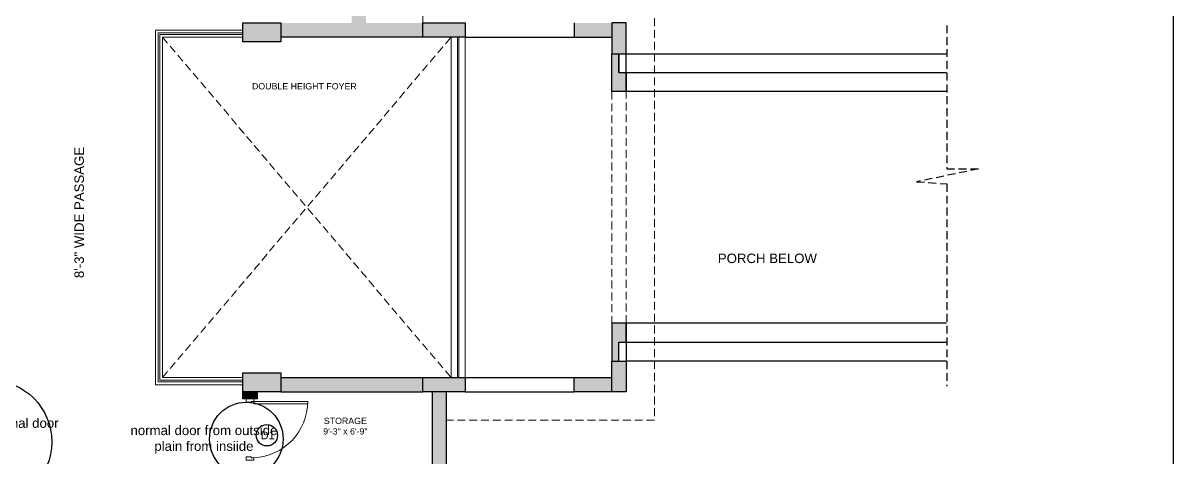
# Model space of a CAD drawing. Header units: inches. Extents: x 211391 to 214260, y -106888 to -102532.
# Drawn here: x 213530 to 214260, y -104535 to -104260 of the extents above; entities that cross this region are included whole.
import ezdxf

# ---------------------------------------------------------------- set-up
doc = ezdxf.new("R2010")
doc.units = ezdxf.units.IN
doc.header["$MEASUREMENT"] = 0
doc.linetypes.add('0226--P-00-GA 18.02.10$0$DASH', pattern=[0.35, 0.25, -0.1])
doc.linetypes.add('HIDDEN', pattern=[0.375, 0.25, -0.125])
doc.layers.get('0').update_dxf_attribs({"color": 4})
for name, color, linetype, lineweight in [('BEAM', 90, '0226--P-00-GA 18.02.10$0$DASH', 25), ('DOOR', 2, 'Continuous', 9), ('HATCH', 251, 'Continuous', 13), ('HIDDEN', 8, 'Continuous', 13), ('TEXT', 3, 'Continuous', 9), ('WALL', 5, 'Continuous', 25), ('window', 1, 'Continuous', 18)]:
    doc.layers.add(name, color=color, linetype=linetype, lineweight=lineweight)
doc.layers.add('COLUMN', color=6, linetype='Continuous')
doc.layers.get('BEAM').off()
doc.styles.add('STYLE1', font='arial.ttf', dxfattribs={"height": 8})

# ---------------------------------------------------------------- blocks, each defined once
blk = doc.blocks.new('*U5')
at = {"layer": 'DOOR'}
for points in [[(1.5, -4.54), (1.5, -3.04), (2, -3.04), (2, -0.04), (0, -0.04), (0, -4.54)], [(34.5, -4.54), (34.5, -3.04), (34, -3.04), (34, -0.04), (36, -0.04), (36, -4.54)]]:
    blk.add_lwpolyline(points, close=True, dxfattribs=at)
blk.add_lwpolyline([(34.5, -4.54, -0.400224), (1.5, -36.04), (1.5, -4.54), (3, -4.54), (3, -36.01)], format="xyb", dxfattribs=at)
blk = doc.blocks.new('79')
at = {"layer": 'COLUMN', "ltscale": 20, "true_color": 0xdd22ba}
h = blk.add_hatch(color=212, dxfattribs=at)
h.dxf.hatch_style = 1
h.paths.add_polyline_path([(213669.89, -104272.04), (213693.89, -104272.04), (213693.89, -104260.04), (213669.89, -104260.04)])
h = blk.add_hatch(color=212, dxfattribs=at)
h.dxf.hatch_style = 1
h.paths.add_polyline_path([(213810.89, -104260.04), (213783.89, -104260.04), (213783.89, -104269.04), (213810.89, -104269.04)])
h = blk.add_hatch(color=212, dxfattribs=at)
h.dxf.hatch_style = 1
h.paths.add_polyline_path([(213669.89, -104494.04), (213693.89, -104494.04), (213693.89, -104482.04), (213669.89, -104482.04)])
h = blk.add_hatch(color=212, dxfattribs=at)
h.dxf.hatch_style = 1
h.paths.add_polyline_path([(213810.89, -104485.04), (213783.89, -104485.04), (213783.89, -104494.04), (213810.89, -104494.04)])
at = {"layer": 'COLUMN', "ltscale": 20}
for points in [[(213693.89, -104272.04), (213669.89, -104272.04), (213669.89, -104260.04), (213693.89, -104260.04)], [(213783.89, -104260.04), (213810.89, -104260.04), (213810.89, -104269.04), (213783.89, -104269.04)], [(213693.89, -104494.04), (213669.89, -104494.04), (213669.89, -104482.04), (213693.89, -104482.04)], [(213783.89, -104485.04), (213810.89, -104485.04), (213810.89, -104494.04), (213783.89, -104494.04)]]:
    blk.add_lwpolyline(points, close=True, dxfattribs=at)

msp = doc.modelspace()

# ---------------------------------------------------------------- hatches: boundary and pattern name
at = {"layer": 'COLUMN', "ltscale": 25}
h = msp.add_hatch(color=256, dxfattribs=at)
h.dxf.hatch_style = 1
h.paths.add_polyline_path([(213912.89, -104260.04), (213903.89, -104260.04), (213903.89, -104279.54), (213912.89, -104279.54)])
h = msp.add_hatch(color=256, dxfattribs=at)
h.dxf.hatch_style = 1
h.paths.add_polyline_path([(213908.39, -104279.54), (213903.89, -104279.54), (213903.89, -104291.54), (213908.39, -104291.54)])
h = msp.add_hatch(color=256, dxfattribs=at)
h.dxf.hatch_style = 1
h.paths.add_polyline_path([(213908.39, -104291.54), (213908.39, -104279.54), (213903.89, -104279.54), (213903.89, -104303.54), (213912.89, -104303.54), (213912.89, -104291.54)])
h = msp.add_hatch(color=256, dxfattribs=at)
h.dxf.hatch_style = 1
h.paths.add_polyline_path([(213912.89, -104450.54), (213903.89, -104450.54), (213903.89, -104474.54), (213908.39, -104474.54), (213908.39, -104462.54), (213912.89, -104462.54)])
h = msp.add_hatch(color=256, dxfattribs=at)
h.dxf.hatch_style = 1
h.paths.add_polyline_path([(213912.89, -104474.54), (213903.89, -104474.54), (213903.89, -104494.04), (213912.89, -104494.04)])
at = {"layer": 'HATCH', "ltscale": 15}
h = msp.add_hatch(color=256, dxfattribs=at)
h.dxf.hatch_style = 1
h.paths.add_polyline_path([(213783.89, -104260.04), (213747.89, -104260.04), (213747.89, -104200.04), (213738.89, -104200.04), (213738.89, -104260.04), (213693.89, -104260.04), (213693.89, -104269.04), (213783.89, -104269.04)])
at = {"layer": 'HATCH'}
h = msp.add_hatch(color=251, dxfattribs=at)
h.dxf.hatch_style = 1
h.paths.add_polyline_path([(213903.89, -104260.04), (213879.89, -104260.04), (213879.89, -104269.04), (213903.89, -104269.04)])
at = {"layer": 'HATCH', "ltscale": 15}
h = msp.add_hatch(color=256, dxfattribs=at)
h.dxf.hatch_style = 1
h.paths.add_polyline_path([(213783.89, -104485.04), (213693.89, -104485.04), (213693.89, -104494.04), (213783.89, -104494.04)])
at = {"layer": 'HATCH'}
h = msp.add_hatch(color=251, dxfattribs=at)
h.dxf.hatch_style = 1
h.paths.add_polyline_path([(213903.89, -104494.04), (213879.89, -104494.04), (213879.89, -104485.04), (213903.89, -104485.04)])
at = {"layer": 'HATCH', "ltscale": 15}
h = msp.add_hatch(color=256, dxfattribs=at)
h.dxf.hatch_style = 1
h.paths.add_polyline_path([(213678.89, -104494.04), (213669.89, -104494.04), (213669.89, -104498.54), (213678.89, -104498.54)])
h = msp.add_hatch(color=256, dxfattribs=at)
h.dxf.hatch_style = 1
h.paths.add_polyline_path([(213846.89, -104575.04), (213798.89, -104575.04), (213798.89, -104494.04), (213789.89, -104494.04), (213789.89, -104575.04), (213738.89, -104575.04), (213738.89, -104584.04), (213846.89, -104584.04)])

# ---------------------------------------------------------------- linework, layer by layer
at = {"layer": 'COLUMN', "ltscale": 25}
for p, q in [((213903.89, -104291.54), (213903.89, -104279.54)), ((213908.39, -104291.54), (213908.39, -104279.54)), ((213912.89, -104291.54), (213912.89, -104279.54)), ((213912.89, -104291.54), (213912.89, -104279.54)), ((213912.89, -104462.54), (213912.89, -104474.54))]:
    msp.add_line(p, q, dxfattribs=at)
for points in [[(213903.89, -104260.04), (213903.89, -104279.54), (213912.89, -104279.54), (213912.89, -104260.04)], [(213903.89, -104494.04), (213903.89, -104474.54), (213912.89, -104474.54), (213912.89, -104494.04)]]:
    msp.add_lwpolyline(points, close=True, dxfattribs=at)
for points in [[(213908.39, -104279.54), (213908.39, -104291.54), (213912.89, -104291.54), (213912.89, -104303.54), (213903.89, -104303.54), (213903.89, -104279.54)], [(213908.39, -104474.54), (213908.39, -104462.54), (213912.89, -104462.54), (213912.89, -104450.54), (213903.89, -104450.54), (213903.89, -104474.54)]]:
    msp.add_lwpolyline(points, dxfattribs=at)
at = {"layer": 'Defpoints', "ltscale": 20}
for points in [[(213912.89, -104279.54), (214194.89, -104279.54), (214194.89, -104291.54)], [(214194.89, -104462.54), (214194.89, -104474.54), (213912.89, -104474.54)]]:
    msp.add_lwpolyline(points, dxfattribs=at)
for points in [[(213912.89, -104291.54), (214206.89, -104291.54), (214206.89, -104303.54), (213912.89, -104303.54)], [(213912.89, -104462.54), (214206.89, -104462.54), (214206.89, -104450.54), (213912.89, -104450.54)]]:
    msp.add_lwpolyline(points, close=True, dxfattribs=at)
at = {"layer": 'Defpoints', "linetype": 'HIDDEN', "ltscale": 20}
msp.add_lwpolyline([(214194.89, -104303.54), (214194.89, -104450.54)], dxfattribs=at)
at = {"layer": 'Defpoints', "ltscale": 15}
for centre, radius in [((213509.58, -104525.78), 39.09), ((213672.04, -104524.04), 23.36)]:
    msp.add_circle(centre, radius, dxfattribs=at)
at = {"layer": 'Defpoints'}
msp.add_circle((213685.05, -104521.64), 6.76, dxfattribs=at)
at = {"layer": 'HIDDEN', "linetype": 'HIDDEN', "ltscale": 20}
for p, q in [((213618.89, -104269.04), (213801.89, -104485.04)), ((213618.89, -104485.04), (213801.89, -104269.04)), ((213903.89, -104303.54), (213903.89, -104450.54)), ((213912.89, -104450.54), (213912.89, -104303.54))]:
    msp.add_line(p, q, dxfattribs=at)
msp.add_lwpolyline([(213783.89, -104260.04), (213783.89, -104242.04), (213930.89, -104242.04), (213930.89, -104512.04), (213798.89, -104512.04)], dxfattribs=at)
at = {"layer": 'WALL'}
for p, q in [((213879.89, -104260.04), (213879.89, -104269.04)), ((213810.89, -104269.04), (213879.89, -104269.04)), ((213879.89, -104269.04), (213903.89, -104269.04)), ((213810.89, -104485.04), (213879.89, -104485.04)), ((213879.89, -104494.04), (213879.89, -104485.04)), ((213879.89, -104485.04), (213903.89, -104485.04)), ((213810.89, -104494.04), (213879.89, -104494.04)), ((213903.89, -104494.04), (213879.89, -104494.04))]:
    msp.add_line(p, q, dxfattribs=at)
at = {"layer": 'WALL', "color": 1, "lineweight": 13, "ltscale": 20}
for p, q in [((213614.39, -104489.54), (213614.39, -104264.54)), ((213669.89, -104264.54), (213614.39, -104264.54)), ((213616.14, -104487.79), (213616.14, -104266.29)), ((213669.89, -104266.29), (213616.14, -104266.29)), ((213617.14, -104486.79), (213617.14, -104267.29)), ((213669.89, -104267.29), (213617.14, -104267.29)), ((213618.89, -104485.04), (213618.89, -104269.04)), ((213669.89, -104269.04), (213618.89, -104269.04)), ((213614.39, -104489.54), (213669.89, -104489.54)), ((213616.14, -104487.79), (213669.89, -104487.79)), ((213617.14, -104486.79), (213669.89, -104486.79)), ((213618.89, -104485.04), (213669.89, -104485.04))]:
    msp.add_line(p, q, dxfattribs=at)
at = {"layer": 'WALL', "ltscale": 20}
for p, q in [((213783.89, -104269.04), (213693.89, -104269.04)), ((213693.89, -104485.04), (213783.89, -104485.04)), ((213669.89, -104498.54), (213669.89, -104494.04)), ((213678.89, -104494.04), (213678.89, -104498.54)), ((213693.89, -104494.04), (213783.89, -104494.04)), ((213789.89, -104494.04), (213789.89, -104575.04)), ((213798.89, -104575.04), (213798.89, -104494.04)), ((213678.89, -104498.54), (213669.89, -104498.54))]:
    msp.add_line(p, q, dxfattribs=at)
at = {"layer": 'window', "ltscale": 20}
for p, q in [((213801.89, -104269.04), (213801.89, -104485.04)), ((213805.89, -104485.04), (213805.89, -104269.04)), ((213806.89, -104485.04), (213806.89, -104269.04)), ((213810.89, -104269.04), (213810.89, -104485.04))]:
    msp.add_line(p, q, dxfattribs=at)

# ---------------------------------------------------------------- block references
at = {"layer": 'BEAM'}
msp.add_blockref('79', (0, 0), dxfattribs=at)
at = {"layer": 'DOOR', "ltscale": 5, "xscale": -1.083333333340205, "yscale": 1.083333333340205, "zscale": 1.083333333340205, "rotation": 90}
msp.add_blockref('*U5', (213671.91, -104498.54), dxfattribs=at)

# ---------------------------------------------------------------- texts
at = {"layer": 'Defpoints', "style": 'STYLE1'}
msp.add_text('D1', height=5, dxfattribs=at).set_placement((213681.14, -104524.24))
at = {"layer": 'Defpoints', "ltscale": 15, "char_height": 6, "attachment_point": 3, "style": 'STYLE1'}
for s, heights, insert in [('\\A1;\\pxqc;normal door ', [-6.1], (213581.61, -104510.93)), ('\\A1;\\pxqc;normal door from outside\\Pplain from insiide', [-17.87], (213696.13, -104515.54))]:
    msp.add_mtext_dynamic_manual_height_columns(s, width=101.9942, gutter_width=35, heights=heights, dxfattribs=dict(at, insert=insert))
at = {"layer": 'TEXT', "ltscale": 10, "attachment_point": 3, "style": 'STYLE1'}
for s, width, heights, insert, char_height in [('\\A1;\\pxqc;DOUBLE HEIGHT FOYER', 80.6746, [-4.14], (213749.16, -104298.21), 4), ('\\A1;\\pxqc;PORCH BELOW', 101.9942, [-6.21], (214053.51, -104406.38), 6), ('\\A1;\\pxqc;STORAGE\\P9\'-3" x 6\'-9"', 101.9942, [-10.82], (213785.84, -104510.52), 4)]:
    msp.add_mtext_dynamic_manual_height_columns(s, width=width, gutter_width=35, heights=heights, dxfattribs=dict(at, insert=insert, char_height=char_height))
at = {"layer": 'TEXT', "ltscale": 10, "insert": (213563.01, -104338.64), "char_height": 6, "attachment_point": 3, "rotation": 90, "style": 'STYLE1'}
msp.add_mtext_dynamic_manual_height_columns('\\A1;8\'-3" WIDE PASSAGE', width=101.9942, gutter_width=35, heights=[-6.21], dxfattribs=at)

# ---------------------------------------------------------------- next in the draw order: wipeouts: each hides what was drawn before it
at = {"linetype": 'HIDDEN', "ltscale": 20}
msp.add_wipeout([(214116.26, -104261.58), (214116.26, -104352.67), (214136.4, -104352.67), (214097.09, -104360.76), (214116.26, -104362.14), (214116.26, -104490.41), (214219.97, -104491.23), (214218.67, -104261.28)], dxfattribs=at).dxf.layer = 'Defpoints'

# ---------------------------------------------------------------- next in the draw order: linework, layer by layer
at = {"ltscale": 15}
msp.add_lwpolyline([(213001.96, -103568.22), (214259.76, -103568.22), (214259.76, -105030.12), (213001.96, -105030.12)], close=True, dxfattribs=at)
at = {"layer": 'Defpoints', "linetype": 'HIDDEN', "ltscale": 20}
msp.add_lwpolyline([(214116.26, -104261.58), (214116.26, -104352.67), (214136.4, -104352.67), (214097.09, -104360.76), (214116.26, -104362.14), (214116.26, -104490.41)], dxfattribs=at)

doc.saveas('drawing.dxf')
